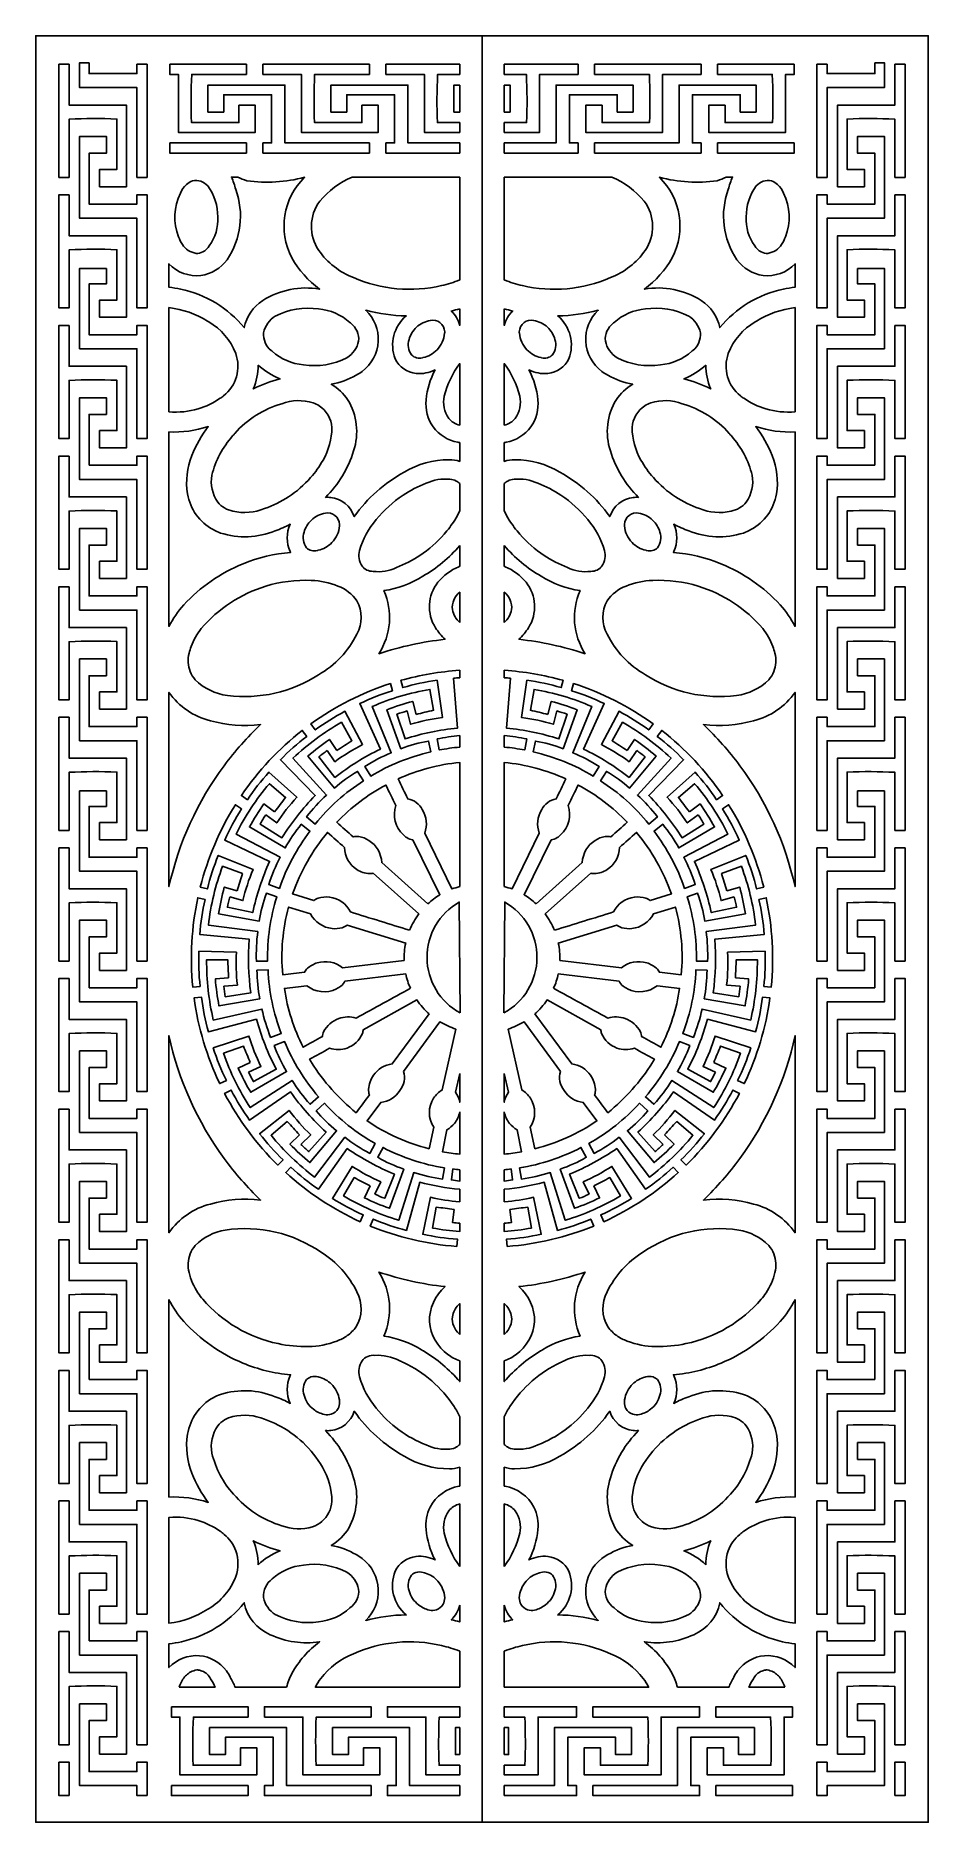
# Model space of a CAD drawing. Header units: inches. Extents: x -496 to 504, y -1000 to 1000.
import ezdxf

# ---------------------------------------------------------------- set-up
doc = ezdxf.new("R2010")
doc.units = ezdxf.units.IN
doc.header["$MEASUREMENT"] = 0
doc.layers.add('Default', color=70, linetype='Continuous')

msp = doc.modelspace()

# ---------------------------------------------------------------- linework, layer by layer
at = {"layer": 'Default'}
for p, q in [((4, 968.1), (4, 1000)), ((4, -1000), (4, -970.2))]:
    msp.add_line(p, q, dxfattribs=at)
for points in [[(4, -1000), (-496, -1000), (-496, 1000), (4, 1000), (504, 1000), (504, -1000)], [(-436.2, 969.8), (-436.2, 957.7), (-382.6, 957.7), (-382.6, 968.1), (-371.3, 968.1), (-371.3, 841.4), (-382.6, 841.4), (-382.6, 941.9), (-446.9, 941.9), (-446.9, 969.8)], [(444.2, 969.8), (444.2, 957.7), (390.6, 957.7), (390.6, 968.1), (379.3, 968.1), (379.3, 841.4), (390.6, 841.4), (390.6, 941.9), (454.9, 941.9), (454.9, 969.8)], [(-241.5, 944.8), (-303, 944.8), (-303, 914.5), (-285.3, 914.5), (-285.3, 934), (-231.7, 934), (-231.7, 880), (-241.5, 880), (-241.5, 868.6), (-122.1, 868.6), (-122.1, 880), (-216.8, 880), (-216.8, 944.8)], [(-21, 880), (-79, 880), (-79, 944.8), (-165.3, 944.8), (-165.3, 914.5), (-147.6, 914.5), (-147.6, 934), (-93.9, 934), (-93.9, 880), (-103.7, 880), (-103.7, 868.6), (-21, 868.6)], [(-21, 944.8), (-27.5, 944.8), (-27.5, 914.5), (-21, 914.5)], [(29, 880), (87, 880), (87, 944.8), (173.3, 944.8), (173.3, 914.5), (155.6, 914.5), (155.6, 934), (101.9, 934), (101.9, 880), (111.7, 880), (111.7, 868.6), (29, 868.6)], [(29, 944.8), (35.5, 944.8), (35.5, 914.5), (29, 914.5)], [(249.5, 944.8), (311, 944.8), (311, 914.5), (293.3, 914.5), (293.3, 934), (239.7, 934), (239.7, 880), (249.5, 880), (249.5, 868.6), (130.1, 868.6), (130.1, 880), (224.8, 880), (224.8, 944.8)], [(-446.9, 821.9), (-446.9, 887.2), (-416.8, 887.2), (-416.8, 868.4), (-436.2, 868.4), (-436.2, 811.5), (-382.6, 811.5), (-382.6, 821.9), (-371.3, 821.9), (-371.3, 695.2), (-382.6, 695.2), (-382.6, 795.7), (-446.9, 795.7)], [(454.9, 821.9), (454.9, 887.2), (424.8, 887.2), (424.8, 868.4), (444.2, 868.4), (444.2, 811.5), (390.6, 811.5), (390.6, 821.9), (379.3, 821.9), (379.3, 695.2), (390.6, 695.2), (390.6, 795.7), (454.9, 795.7)], [(-345.8, 880), (-345.8, 868.6), (-259.9, 868.6), (-259.9, 880)], [(353.8, 880), (353.8, 868.6), (267.9, 868.6), (267.9, 880)], [(-416.8, 739.5), (-416.8, 722.2), (-436.2, 722.2), (-436.2, 665.3), (-382.6, 665.3), (-382.6, 675.7), (-371.3, 675.7), (-371.3, 549), (-382.6, 549), (-382.6, 649.5), (-446.9, 649.5), (-446.9, 739.5)], [(424.8, 739.5), (424.8, 722.2), (444.2, 722.2), (444.2, 665.3), (390.6, 665.3), (390.6, 675.7), (379.3, 675.7), (379.3, 549), (390.6, 549), (390.6, 649.5), (454.9, 649.5), (454.9, 739.5)], [(-436.2, 519.1), (-382.6, 519.1), (-382.6, 529.5), (-371.3, 529.5), (-371.3, 402.8), (-382.6, 402.8), (-382.6, 503.2), (-446.9, 503.2), (-446.9, 594.8), (-416.8, 594.8), (-416.8, 576), (-436.2, 576)], [(444.2, 519.1), (390.6, 519.1), (390.6, 529.5), (379.3, 529.5), (379.3, 402.8), (390.6, 402.8), (390.6, 503.2), (454.9, 503.2), (454.9, 594.8), (424.8, 594.8), (424.8, 576), (444.2, 576)], [(-446.9, 237), (-446.9, 302.3), (-416.8, 302.3), (-416.8, 283.5), (-436.2, 283.5), (-436.2, 226.6), (-382.6, 226.6), (-382.6, 237), (-371.3, 237), (-371.3, 110.3), (-382.6, 110.3), (-382.6, 210.8), (-446.9, 210.8)], [(454.9, 237), (454.9, 302.3), (424.8, 302.3), (424.8, 283.5), (444.2, 283.5), (444.2, 226.6), (390.6, 226.6), (390.6, 237), (379.3, 237), (379.3, 110.3), (390.6, 110.3), (390.6, 210.8), (454.9, 210.8)], [(-416.8, 154.6), (-416.8, 137.3), (-436.2, 137.3), (-436.2, 80.4), (-382.6, 80.4), (-382.6, 90.8), (-371.3, 90.8), (-371.3, -35.9), (-382.6, -35.9), (-382.6, 64.6), (-446.9, 64.6), (-446.9, 154.6)], [(424.8, 154.6), (424.8, 137.3), (444.2, 137.3), (444.2, 80.4), (390.6, 80.4), (390.6, 90.8), (379.3, 90.8), (379.3, -35.9), (390.6, -35.9), (390.6, 64.6), (454.9, 64.6), (454.9, 154.6)], [(-436.2, -65.8), (-382.6, -65.8), (-382.6, -55.4), (-371.3, -55.4), (-371.3, -182.1), (-382.6, -182.1), (-382.6, -81.7), (-446.9, -81.7), (-446.9, 9.9), (-416.8, 9.9), (-416.8, -8.9), (-436.2, -8.9)], [(444.2, -65.8), (390.6, -65.8), (390.6, -55.4), (379.3, -55.4), (379.3, -182.1), (390.6, -182.1), (390.6, -81.7), (454.9, -81.7), (454.9, 9.9), (424.8, 9.9), (424.8, -8.9), (444.2, -8.9)], [(-446.9, -347.9), (-446.9, -282.6), (-416.8, -282.6), (-416.8, -301.3), (-436.2, -301.3), (-436.2, -358.3), (-382.6, -358.3), (-382.6, -347.9), (-371.3, -347.9), (-371.3, -474.6), (-382.6, -474.6), (-382.6, -374.1), (-446.9, -374.1)], [(454.9, -347.9), (454.9, -282.6), (424.8, -282.6), (424.8, -301.3), (444.2, -301.3), (444.2, -358.3), (390.6, -358.3), (390.6, -347.9), (379.3, -347.9), (379.3, -474.6), (390.6, -474.6), (390.6, -374.1), (454.9, -374.1)], [(-436.2, -504.5), (-382.6, -504.5), (-382.6, -494.1), (-371.3, -494.1), (-371.3, -620.8), (-382.6, -620.8), (-382.6, -520.3), (-446.9, -520.3), (-446.9, -428.8), (-416.8, -428.8), (-416.8, -447.6), (-436.2, -447.6)], [(444.2, -504.5), (390.6, -504.5), (390.6, -494.1), (379.3, -494.1), (379.3, -620.8), (390.6, -620.8), (390.6, -520.3), (454.9, -520.3), (454.9, -428.8), (424.8, -428.8), (424.8, -447.6), (444.2, -447.6)], [(-446.9, -640.3), (-446.9, -575), (-416.8, -575), (-416.8, -593.8), (-436.2, -593.8), (-436.2, -650.7), (-382.6, -650.7), (-382.6, -640.3), (-371.3, -640.3), (-371.3, -767), (-382.6, -767), (-382.6, -666.5), (-446.9, -666.5)], [(454.9, -640.3), (454.9, -575), (424.8, -575), (424.8, -593.8), (444.2, -593.8), (444.2, -650.7), (390.6, -650.7), (390.6, -640.3), (379.3, -640.3), (379.3, -767), (390.6, -767), (390.6, -666.5), (454.9, -666.5)], [(-436.2, -796.9), (-382.6, -796.9), (-382.6, -786.5), (-371.3, -786.5), (-371.3, -913.2), (-382.6, -913.2), (-382.6, -812.8), (-446.9, -812.8), (-446.9, -721.2), (-416.8, -721.2), (-416.8, -740), (-436.2, -740)], [(444.2, -796.9), (390.6, -796.9), (390.6, -786.5), (379.3, -786.5), (379.3, -913.2), (390.6, -913.2), (390.6, -812.8), (454.9, -812.8), (454.9, -721.2), (424.8, -721.2), (424.8, -740), (444.2, -740)], [(-239.7, -894), (-301.2, -894), (-301.2, -924.3), (-283.5, -924.3), (-283.5, -904.8), (-229.9, -904.8), (-229.9, -958.9), (-239.7, -958.9), (-239.7, -970.2), (-120.3, -970.2), (-120.3, -958.9), (-215, -958.9), (-215, -894)], [(-21, -970.2), (-101.9, -970.2), (-101.9, -958.9), (-92.1, -958.9), (-92.1, -904.8), (-145.7, -904.8), (-145.7, -924.3), (-163.4, -924.3), (-163.4, -894), (-77.2, -894), (-77.2, -958.9), (-21, -958.9)], [(-21, -924.3), (-25.7, -924.3), (-25.7, -894), (-21, -894)], [(29, -924.3), (33.7, -924.3), (33.7, -894), (29, -894)], [(29, -970.2), (109.9, -970.2), (109.9, -958.9), (100.1, -958.9), (100.1, -904.8), (153.7, -904.8), (153.7, -924.3), (171.4, -924.3), (171.4, -894), (85.2, -894), (85.2, -958.9), (29, -958.9)], [(247.7, -894), (309.2, -894), (309.2, -924.3), (291.5, -924.3), (291.5, -904.8), (237.9, -904.8), (237.9, -958.9), (247.7, -958.9), (247.7, -970.2), (128.3, -970.2), (128.3, -958.9), (223, -958.9), (223, -894)], [(-458.6, -970.2), (-470, -970.2), (-470, -932.8), (-458.6, -932.7)], [(466.6, -970.2), (478, -970.2), (478, -932.8), (466.6, -932.7)], [(-344, -958.9), (-344, -970.2), (-258.1, -970.2), (-258.1, -958.9)], [(352, -958.9), (352, -970.2), (266.1, -970.2), (266.1, -958.9)]]:
    msp.add_lwpolyline(points, close=True, dxfattribs=at)
for points in [[(-458.6, 968.1), (-458.6, 922.4), (-394.3, 922.4), (-394.3, 831, -0.000261), (-424.4, 831), (-424.4, 850.3), (-405.1, 850.3), (-405.1, 906.7, 0.02528), (-458.6, 906.5), (-458.6, 841.4), (-470, 841.4), (-470, 968.1)], [(-345.8, 968.1), (-345.8, 956.6), (-336.2, 956.6), (-336.2, 891.8), (-250.1, 891.8, 0.000244), (-250.1, 922.2), (-268.3, 922.2), (-268.3, 902.7), (-321.4, 902.7, -0.023625), (-321.2, 956.6), (-259.9, 956.6), (-259.9, 968.1)], [(-241.5, 956.6), (-198.4, 956.6), (-198.4, 891.8), (-112.3, 891.8), (-112.3, 922.2), (-130.5, 922.2), (-130.5, 902.7), (-183.6, 902.7, -0.023124), (-183.5, 956.6), (-122.1, 956.6), (-122.1, 968.1), (-241.5, 968.1)], [(-21, 902.7), (-45.9, 902.7, -0.023625), (-45.7, 956.6), (-21, 956.6), (-21, 968.1), (-103.7, 968.1), (-103.7, 956.6), (-60.6, 956.6), (-60.6, 891.8), (-21, 891.8)], [(29, 902.7), (53.9, 902.7, 0.023625), (53.7, 956.6), (29, 956.6), (29, 968.1), (111.7, 968.1), (111.7, 956.6), (68.6, 956.6), (68.6, 891.8), (29, 891.8)], [(249.5, 956.6), (206.4, 956.6), (206.4, 891.8), (120.3, 891.8), (120.3, 922.2), (138.5, 922.2), (138.5, 902.7), (191.6, 902.7, 0.023124), (191.5, 956.6), (130.1, 956.6), (130.1, 968.1), (249.5, 968.1)], [(353.8, 968.1), (353.8, 956.6), (344.2, 956.6), (344.2, 891.8), (258.1, 891.8, -0.000244), (258.1, 922.2), (276.3, 922.2), (276.3, 902.7), (329.4, 902.7, 0.023625), (329.2, 956.6), (267.9, 956.6), (267.9, 968.1)], [(466.6, 968.1), (466.6, 922.4), (402.3, 922.4), (402.3, 831, 0.000261), (432.4, 831), (432.4, 850.3), (413.1, 850.3), (413.1, 906.7, -0.02528), (466.6, 906.5), (466.6, 841.4), (478, 841.4), (478, 968.1)], [(-269.6, 841.8, 0.021275), (-259.4, 837.6, 0.098963), (-194.7, 841.5, 0.333354), (-209, 751.4, 0.109662), (-177.9, 716.3, 0.186335), (-241.7, 703.5, 0.205214), (-262.3, 673.2, 0.169434), (-333.7, 716.3, 0.026075), (-346.7, 718.4), (-346.7, 744.7, 0.238874), (-310.9, 731.7, 0.211396), (-281.6, 749.3, 0.241891), (-271.9, 827.9, 0.047362), (-276.8, 841.8)], [(-21, 841.8), (-141.5, 841.8, 0.114714), (-177.7, 814.8, 0.320074), (-178.9, 759.7, 0.149617), (-139.9, 729.3, 0.163028), (-41.3, 720.3, 0.042946), (-21, 726.6)], [(29, 841.8), (149.5, 841.8, -0.114714), (185.7, 814.8, -0.320074), (186.9, 759.7, -0.149617), (147.9, 729.3, -0.163028), (49.3, 720.3, -0.042946), (29, 726.6)], [(277.6, 841.8, -0.021275), (267.4, 837.6, -0.098963), (202.7, 841.5, -0.333354), (217, 751.4, -0.109662), (185.9, 716.3, -0.186335), (249.7, 703.5, -0.205214), (270.3, 673.2, -0.169434), (341.7, 716.3, -0.026075), (354.7, 718.4), (354.7, 744.7, -0.238874), (318.9, 731.7, -0.211396), (289.6, 749.3, -0.241891), (279.9, 827.9, -0.047362), (284.8, 841.8)], [(-458.6, 821.9), (-458.6, 776.1), (-394.3, 776.1), (-394.3, 684.8), (-424.4, 684.8), (-424.4, 704.1), (-405.1, 704.1), (-405.1, 760.5, 0.024744), (-458.6, 760.3), (-458.6, 695.2), (-470, 695.2), (-470, 821.9)], [(-316.2, 756.3, 0.119461), (-308.7, 758, 0.152178), (-301.6, 764.9, 0.179135), (-292.1, 797.1, 0.161029), (-303.2, 831.9, 0.271166), (-320.3, 837.5, 0.088823), (-327.2, 833.5, 0.133831), (-333.9, 823.7, 0.213016), (-335.9, 774.9, 0.039499), (-331.7, 766.4, 0.212032)], [(324.2, 756.3, -0.119461), (316.7, 758, -0.152178), (309.6, 764.9, -0.179135), (300.1, 797.1, -0.161029), (311.2, 831.9, -0.271166), (328.3, 837.5, -0.088823), (335.2, 833.5, -0.133831), (341.9, 823.7, -0.213016), (343.9, 774.9, -0.039499), (339.7, 766.4, -0.212032)], [(466.6, 821.9), (466.6, 776.1), (402.3, 776.1), (402.3, 684.8), (432.4, 684.8), (432.4, 704.1), (413.1, 704.1), (413.1, 760.5, -0.024744), (466.6, 760.3), (466.6, 695.2), (478, 695.2), (478, 821.9)], [(-303.4, 680.4, 0.107424), (-346.7, 695.7), (-346.7, 579, 0.094434), (-314, 582.3, 0.078041), (-289.3, 594.1, 0.0146), (-285.5, 596.9, 0.156957), (-271.1, 618.2, 0.15846), (-271.9, 644.2, 0.170119), (-302.1, 679.7, -0.0064)], [(-240.7, 667.5, 0.249318), (-232.2, 647.7, 0.016397), (-231, 646.8, 0.163282), (-195.9, 631.6, 0.15886), (-147.4, 639.5, 0.203358), (-134.2, 658.2, 0.249318), (-142.7, 678, 0.016397), (-143.9, 678.9, 0.163282), (-179, 694.1, 0.15886), (-227.6, 686.1, 0.203358)], [(-21, 544.6, -0.006181), (-23.2, 544.9, -0.187202), (-50.6, 562, -0.187551), (-58.5, 592.5, -0.102482), (-48.6, 625.8, -0.060481), (-58.8, 622.5, -0.073056), (-69.9, 621.9, -0.248491), (-93.2, 638.3, -0.322318), (-80.9, 686.4, -0.059908), (-126.3, 692.7, -0.220546), (-112.2, 657.9, -0.224803), (-130.3, 624.2, -0.028291), (-136.9, 620, -0.088979), (-164.8, 609.8, -0.111971), (-146.5, 592.6, -0.219424), (-139.8, 535.2, -0.121307), (-171.3, 483.2, -0.045851), (-165.6, 483.1, -0.297768), (-139.2, 461.7, -0.111389), (-83.1, 511.5, -0.133731), (-32.8, 525.3, -0.077606), (-21, 523.5)], [(-74.9, 642.6, 0.253973), (-62.8, 639.5, 0.020692), (-61.8, 639.8, 0.071776), (-53.7, 642.8, 0.075619), (-46.4, 648.4, 0.17267), (-37.9, 667.1, 0.033102), (-37.8, 668.6, 0.222924), (-43.1, 678.8, 0.217234), (-53.8, 681.3, 0.149625), (-69.4, 673.6, 0.136306), (-77.7, 659.9, 0.247557)], [(-21, 694.3), (-21, 675.7, 0.148166), (-30.5, 691.8, 0.017271)], [(29, 694.3), (29, 675.7, -0.148166), (38.5, 691.8, -0.017271)], [(29, 544.6, 0.006181), (31.2, 544.9, 0.187202), (58.6, 562, 0.187551), (66.5, 592.5, 0.102482), (56.6, 625.8, 0.060481), (66.8, 622.5, 0.073056), (77.9, 621.9, 0.248491), (101.2, 638.3, 0.322318), (88.9, 686.4, 0.059908), (134.3, 692.7, 0.220546), (120.2, 657.9, 0.224803), (138.3, 624.2, 0.028291), (144.9, 620, 0.088979), (172.8, 609.8, 0.111971), (154.5, 592.6, 0.219424), (147.8, 535.2, 0.121307), (179.3, 483.2, 0.045851), (173.6, 483.1, 0.297768), (147.2, 461.7, 0.111389), (91.1, 511.5, 0.133731), (40.8, 525.3, 0.077606), (29, 523.5)], [(82.9, 642.6, -0.253973), (70.8, 639.5, -0.020692), (69.8, 639.8, -0.071776), (61.7, 642.8, -0.075619), (54.4, 648.4, -0.17267), (45.9, 667.1, -0.033102), (45.8, 668.6, -0.222924), (51.1, 678.8, -0.217234), (61.8, 681.3, -0.149625), (77.4, 673.6, -0.136306), (85.7, 659.9, -0.247557)], [(248.7, 667.5, -0.249318), (240.2, 647.7, -0.016397), (239, 646.8, -0.163282), (203.9, 631.6, -0.15886), (155.4, 639.5, -0.203358), (142.2, 658.2, -0.249318), (150.7, 678, -0.016397), (151.9, 678.9, -0.163282), (187, 694.1, -0.15886), (235.6, 686.1, -0.203358)], [(311.4, 680.4, -0.107424), (354.7, 695.7), (354.7, 579, -0.094434), (322, 582.3, -0.078041), (297.3, 594.1, -0.0146), (293.5, 596.9, -0.156957), (279.1, 618.2, -0.15846), (279.9, 644.2, -0.170119), (310.1, 679.7, 0.0064)], [(-458.6, 675.7), (-458.6, 629.9), (-394.3, 629.9), (-394.3, 538.6), (-424.4, 538.6), (-424.4, 557.9), (-405.1, 557.9), (-405.1, 614.3, 0.024744), (-458.6, 614.1), (-458.6, 549), (-470, 549), (-470, 675.7)], [(466.6, 675.7), (466.6, 629.9), (402.3, 629.9), (402.3, 538.6), (432.4, 538.6), (432.4, 557.9), (413.1, 557.9), (413.1, 614.3, -0.024744), (466.6, 614.1), (466.6, 549), (478, 549), (478, 675.7)], [(-246.9, 631.3, 0.093706), (-222.3, 615.9, 0.06025), (-252.2, 604.6, 0.110219)], [(-21, 564), (-21, 633, 0.095085), (-38.4, 596.5, 0.195845), (-33.3, 571.6, 0.156424)], [(29, 564), (29, 633, -0.095085), (46.4, 596.5, -0.195845), (41.3, 571.6, -0.156424)], [(254.9, 631.3, -0.093706), (230.3, 615.9, -0.06025), (260.2, 604.6, -0.110219)], [(-292.1, 477.8, 0.172285), (-275, 467.8, 0.157177), (-239.5, 470.7, 0.062221), (-212.8, 483.8, 0.068149), (-188, 505.3, 0.04859), (-174.1, 524.8, 0.126495), (-164.2, 561.3, 0.2403), (-178.5, 585.8, 0.059742), (-185.2, 589, 0.169184), (-220.4, 588.1, 0.13806), (-273, 554.8, -0.004526), (-275.4, 552, 0.121705), (-298.6, 508.1, 0.198353)], [(300.1, 477.8, -0.172285), (283, 467.8, -0.157177), (247.5, 470.7, -0.062221), (220.8, 483.8, -0.068149), (196, 505.3, -0.04859), (182.1, 524.8, -0.126495), (172.2, 561.3, -0.2403), (186.5, 585.8, -0.059742), (193.2, 589, -0.169184), (228.4, 588.1, -0.13806), (281, 554.8, 0.004526), (283.4, 552, -0.121705), (306.6, 508.1, -0.198353)], [(-210.9, 422.5, 0.017584), (-210.5, 421.6, 0.074497), (-263.7, 408.9, 0.110813), (-330.1, 362.8, 0.060967), (-346.7, 338.7), (-346.7, 556.5, 0.092303), (-302.7, 562.5, 0.072943), (-321, 530.2, 0.13691), (-325.9, 487.1, 0.228651), (-297.3, 447.1, 0.041366), (-288.9, 443.3, 0.173529), (-227.6, 445.7, 0.033937), (-210.9, 453.2, 0.2129)], [(218.9, 422.5, -0.017584), (218.5, 421.6, -0.074497), (271.7, 408.9, -0.110813), (338.1, 362.8, -0.060967), (354.7, 338.7), (354.7, 556.5, -0.092303), (310.7, 562.5, -0.072943), (329, 530.2, -0.13691), (333.9, 487.1, -0.228651), (305.3, 447.1, -0.041366), (296.9, 443.3, -0.173529), (235.6, 445.7, -0.033937), (218.9, 453.2, -0.2129)], [(-458.6, 529.5), (-458.6, 483.7), (-394.3, 483.7), (-394.3, 392.4), (-424.4, 392.4), (-424.4, 411.7), (-405.1, 411.7), (-405.1, 468, 0.02528), (-458.6, 467.9), (-458.6, 402.8), (-470, 402.8), (-470, 529.5)], [(466.6, 529.5), (466.6, 483.7), (402.3, 483.7), (402.3, 392.4), (432.4, 392.4), (432.4, 411.7), (413.1, 411.7), (413.1, 468, -0.02528), (466.6, 467.9), (466.6, 402.8), (478, 402.8), (478, 529.5)], [(-21, 468.2), (-21, 498.6, 0.071994), (-24.9, 501.5, 0.113029), (-32, 503.5, 0.13847), (-58.4, 499, 0.054725), (-84.5, 485.6, 0.075986), (-114.4, 458.3, 0.103426), (-133.4, 423.8, 0.191823), (-130.4, 406.2, 0.224343), (-118.1, 400.3, 0.13847), (-91.7, 404.7, 0.054442), (-65.5, 418.2, 0.066423), (-38.4, 442, 0.035661), (-26.6, 457.6, 0.043506)], [(29, 468.2), (29, 498.6, -0.071994), (32.9, 501.5, -0.113029), (40, 503.5, -0.13847), (66.4, 499, -0.054725), (92.5, 485.6, -0.075986), (122.4, 458.3, -0.103426), (141.4, 423.8, -0.191823), (138.4, 406.2, -0.224343), (126.1, 400.3, -0.13847), (99.7, 404.7, -0.054442), (73.5, 418.2, -0.066423), (46.4, 442, -0.035661), (34.6, 457.6, -0.043506)], [(-192.6, 426.8, 0.253973), (-180.5, 423.7, 0.020692), (-179.5, 424, 0.071776), (-171.4, 427, 0.075619), (-164.1, 432.6, 0.17267), (-155.6, 451.3, 0.033102), (-155.5, 452.8, 0.222924), (-160.8, 463, 0.217234), (-171.5, 465.5, 0.149625), (-187.1, 457.8, 0.136306), (-195.4, 444.1, 0.247557)], [(200.6, 426.8, -0.253973), (188.5, 423.7, -0.020692), (187.5, 424, -0.071776), (179.4, 427, -0.075619), (172.1, 432.6, -0.17267), (163.6, 451.3, -0.033102), (163.5, 452.8, -0.222924), (168.8, 463, -0.217234), (179.5, 465.5, -0.149625), (195.1, 457.8, -0.136306), (203.4, 444.1, -0.247557)], [(-446.9, 357), (-446.9, 448.5, -0.000602), (-416.8, 448.5), (-416.8, 429.8), (-436.2, 429.8), (-436.2, 372.8), (-382.6, 372.8), (-382.6, 383.2), (-371.3, 383.2), (-371.3, 256.5), (-382.6, 256.5), (-382.6, 357)], [(454.9, 357), (454.9, 448.5, 0.000602), (424.8, 448.5), (424.8, 429.8), (444.2, 429.8), (444.2, 372.8), (390.6, 372.8), (390.6, 383.2), (379.3, 383.2), (379.3, 256.5), (390.6, 256.5), (390.6, 357)], [(-21, 429.2, -0.086828), (-62.2, 395, -0.102875), (-105.9, 378.8, -0.251679), (-111.5, 308.2, -0.053242), (-37.4, 324.3, -0.06525), (-48, 337.1, -0.321049), (-45.3, 388.3, -0.122449), (-22.1, 405.5, -0.00437), (-21, 406)], [(29, 429.2, 0.086828), (70.2, 395, 0.102875), (113.9, 378.8, 0.251679), (119.5, 308.2, 0.053242), (45.4, 324.3, 0.06525), (56, 337.1, 0.321049), (53.3, 388.3, 0.122449), (30.1, 405.5, 0.00437), (29, 406)], [(-458.6, 383.2), (-458.6, 337.5), (-394.3, 337.5), (-394.3, 246.1, -0.000261), (-424.4, 246.1), (-424.4, 265.4), (-405.1, 265.4), (-405.1, 321.8, 0.02528), (-458.6, 321.6), (-458.6, 256.5), (-470, 256.5), (-470, 383.2)], [(-323, 288.2, 0.085434), (-317.3, 279, 0.16802), (-281.2, 261.5, 0.177656), (-179.1, 284.6, 0.151354), (-136.2, 330.2, 0.25158), (-136.1, 367.4, 0.15132), (-157.4, 383.9, 0.084715), (-187.3, 390.3, 0.08423), (-238.3, 383.8, 0.143561), (-310.5, 336.3, 0.081277), (-321.9, 316.2, 0.022275), (-324.2, 308.8, 0.150485)], [(331, 288.2, -0.085434), (325.3, 279, -0.16802), (289.2, 261.5, -0.177656), (187.1, 284.6, -0.151354), (144.2, 330.2, -0.25158), (144.1, 367.4, -0.15132), (165.4, 383.9, -0.084715), (195.3, 390.3, -0.08423), (246.3, 383.8, -0.143561), (318.5, 336.3, -0.081277), (329.9, 316.2, -0.022275), (332.2, 308.8, -0.150485)], [(466.6, 383.2), (466.6, 337.5), (402.3, 337.5), (402.3, 246.1, 0.000261), (432.4, 246.1), (432.4, 265.4), (413.1, 265.4), (413.1, 321.8, -0.02528), (466.6, 321.6), (466.6, 256.5), (478, 256.5), (478, 383.2)], [(-21, 343), (-21, 377, 0.251767), (-29.2, 357.5, 0.157852)], [(29, 343), (29, 377, -0.251767), (37.2, 357.5, -0.157852)], [(-21, 281.3), (-21, 289.6, 0.05109), (-86.9, 278.4), (-84.7, 270.3, -0.038386), (-46.4, 278.5), (-40.4, 236.7, 0.04014), (-76.1, 229.3), (-79.9, 244.1, 0.012827), (-91.3, 240.5), (-82.1, 212.8, -0.053399), (-23.4, 225), (-27.8, 280.8, -0.006161)], [(29, 281.3), (29, 289.6, -0.05109), (94.9, 278.4), (92.7, 270.3, 0.038386), (54.4, 278.5), (48.4, 236.7, -0.04014), (84.1, 229.3), (87.9, 244.1, -0.012827), (99.3, 240.5), (90.1, 212.8, 0.053399), (31.4, 225), (35.8, 280.8, 0.006161)], [(-284.9, 182.8, -0.043408), (-244.1, 228.8, -0.095241), (-300.3, 233.1, -0.179895), (-346.7, 264.9), (-346.7, 47.4, -0.10605), (-284.9, 182.8)], [(-169.3, 199.9, 0.013762), (-178.8, 192.6), (-160.8, 169.7, -0.053314), (-109.8, 201.4), (-132.9, 252.3, -0.035354), (-96.3, 266.8), (-98.6, 274.8, 0.076508), (-187.6, 229.7), (-182.8, 222.9, -0.038615), (-149.6, 243.7), (-129.7, 206.6, 0.040282), (-160.7, 187.3)], [(-69.9, 240.3), (-73.5, 254.8, 0.028941), (-102.5, 245.5), (-86.8, 201.8, -0.047097), (-55.9, 210.4), (-53.4, 198.2, 0.079363), (-120.7, 171.2), (-127.1, 182.1, -0.039647), (-97.6, 197.4), (-119, 249.1, -0.060582), (-54.4, 268.2), (-50.3, 244.8, 0.001121)], [(77.9, 240.3), (81.5, 254.8, -0.028941), (110.5, 245.5), (94.8, 201.8, 0.047097), (63.9, 210.4), (61.4, 198.2, -0.079363), (128.7, 171.2), (135.1, 182.1, 0.039647), (105.6, 197.4), (127, 249.1, 0.060582), (62.4, 268.2), (58.3, 244.8, -0.001121)], [(177.3, 199.9, -0.013762), (186.8, 192.6), (168.8, 169.7, 0.053314), (117.8, 201.4), (140.9, 252.3, 0.035354), (104.3, 266.8), (106.6, 274.8, -0.076508), (195.6, 229.7), (190.8, 222.9, 0.038615), (157.6, 243.7), (137.7, 206.6, -0.040282), (168.7, 187.3)], [(292.9, 182.8, 0.043408), (252.1, 228.8, 0.095241), (308.3, 233.1, 0.179895), (354.7, 264.9), (354.7, 47.4, 0.10605), (292.9, 182.8)], [(-458.6, 237), (-458.6, 191.3), (-394.3, 191.3), (-394.3, 99.9), (-424.4, 99.9), (-424.4, 119.2), (-405.1, 119.2), (-405.1, 175.6, 0.024744), (-458.6, 175.4), (-458.6, 110.3), (-470, 110.3), (-470, 237)], [(-238.3, 127.7, 0.017756), (-244.7, 117.5), (-220.1, 102.2, -0.052543), (-182.9, 149.5), (-221.9, 189.4, -0.03559), (-192.4, 215.6), (-197.4, 222.3, 0.076317), (-265.6, 149.4), (-258.9, 144.6, -0.038007), (-234.7, 175.6), (-203.4, 147.5, 0.039647), (-225.9, 118.8)], [(-158.7, 199.8), (-167, 212.2, 0.027766), (-191, 193.5), (-161.4, 157.8, -0.046606), (-135.4, 176.5), (-128.8, 165.9, 0.079125), (-182.9, 117.5), (-192.6, 125.5, -0.039756), (-170.1, 149.9), (-207.8, 191.2, -0.060415), (-153.5, 231.4), (-141.7, 210.7, 0.001764)], [(166.7, 199.8), (175, 212.2, -0.027766), (199, 193.5), (169.4, 157.8, 0.046606), (143.4, 176.5), (136.8, 165.9, -0.079125), (190.9, 117.5), (200.6, 125.5, 0.039756), (178.1, 149.9), (215.8, 191.2, 0.060415), (161.5, 231.4), (149.7, 210.7, -0.001764)], [(246.3, 127.7, -0.017756), (252.7, 117.5), (228.1, 102.2, 0.052543), (190.9, 149.5), (229.9, 189.4, 0.03559), (200.4, 215.6), (205.4, 222.3, -0.076317), (273.6, 149.4), (266.9, 144.6, 0.038007), (242.7, 175.6), (211.4, 147.5, -0.039647), (233.9, 118.8)], [(466.6, 237), (466.6, 191.3), (402.3, 191.3), (402.3, 99.9), (432.4, 99.9), (432.4, 119.2), (413.1, 119.2), (413.1, 175.6, -0.024744), (466.6, 175.4), (466.6, 110.3), (478, 110.3), (478, 237)], [(-21, 216.5, 0.030549), (-46.2, 212.8), (-43.9, 200.4, -0.025224), (-21, 203.6)], [(29, 216.5, -0.030549), (54.2, 212.8), (51.9, 200.4, 0.025224), (29, 203.6)], [(-21, 47.5), (-21, 186.4, 0.08411), (-89.9, 168, 0.004197), (-79.1, 145.8, -0.232849), (-62.9, 133.6, -0.239044), (-60.2, 107.2), (-29.7, 44.8, -0.027969)], [(29, 47.5), (29, 186.4, -0.08411), (97.9, 168, -0.004197), (87.1, 145.8, 0.232849), (70.9, 133.6, 0.239044), (68.2, 107.2), (37.7, 44.8, 0.027969)], [(-228.3, 131.2), (-240.3, 140, 0.028382), (-256.6, 114.2), (-216.5, 90.8, -0.046737), (-198.5, 117.3), (-188.7, 109.6, 0.078945), (-223, 45.5), (-234.9, 49.7, -0.039858), (-222, 80.4), (-271.6, 106.2, -0.06021), (-234.2, 162.6), (-216.1, 147.3, 0.002293)], [(-56.8, 28), (-108.4, 74.3, 0.247475), (-122.7, 99.2, 0.100682), (-134.1, 103.4, 0.092906), (-140.3, 103.1, -0.00039), (-158.8, 119.6, -0.076331), (-103.7, 161.2, 0.004653), (-92.5, 138.4, 0.301609), (-84.1, 105.3, 0.041496), (-80.2, 102.3, 0.10584), (-73.5, 99.8), (-43.2, 38.3, 0.051793)], [(64.8, 28), (116.4, 74.3, -0.247475), (130.7, 99.2, -0.100682), (142.1, 103.4, -0.092906), (148.3, 103.1, 0.00039), (166.8, 119.6, 0.076331), (111.7, 161.2, -0.004653), (100.5, 138.4, -0.301609), (92.1, 105.3, -0.041496), (88.2, 102.3, -0.10584), (81.5, 99.8), (51.2, 38.3, -0.051793)], [(236.3, 131.2), (248.3, 140, -0.028382), (264.6, 114.2), (224.5, 90.8, 0.046737), (206.5, 117.3), (196.7, 109.6, -0.078945), (231, 45.5), (242.9, 49.7, 0.039858), (230, 80.4), (279.6, 106.2, 0.06021), (242.2, 162.6), (224.1, 147.3, -0.002293)], [(-278.6, 36, 0.014769), (-281.2, 24.3), (-252.8, 18.4, -0.052772), (-234, 75.6), (-284.2, 99.6, -0.036086), (-265.4, 134.4), (-272.3, 139.1, 0.07602), (-311.6, 47), (-303.7, 44.9, -0.03785), (-291.5, 82.3), (-252.5, 66.7, 0.040109), (-263.9, 31.9)], [(286.6, 36, -0.014769), (289.2, 24.3), (260.8, 18.4, 0.052772), (242, 75.6), (292.2, 99.6, 0.036086), (273.4, 134.4), (280.3, 139.1, -0.07602), (319.6, 47), (311.7, 44.9, 0.03785), (299.5, 82.3), (260.5, 66.7, -0.040109), (271.9, 31.9)], [(-77.1, -1.4, -0.000576), (-143.3, 19.1, 0.248659), (-166.8, 35.7, 0.105651), (-179.5, 34.6, 0.092671), (-184.4, 31.8), (-208.2, 39.2, -0.086526), (-169.1, 108.2, 0.006588), (-150, 91.2, 0.251608), (-136.2, 66.5, 0.126764), (-122.2, 62, 0.069165), (-117.9, 62.5), (-66.8, 16.9, 0.063415)], [(85.1, -1.4, 0.000576), (151.3, 19.1, -0.248659), (174.8, 35.7, -0.105651), (187.5, 34.6, -0.092671), (192.4, 31.8), (216.2, 39.2, 0.086526), (177.1, 108.2, -0.006588), (158, 91.2, -0.251608), (144.2, 66.5, -0.126764), (130.2, 62, -0.069165), (125.9, 62.5), (74.8, 16.9, -0.063415)], [(-458.6, 90.8), (-458.6, 45), (-394.3, 45), (-394.3, -46.3), (-424.4, -46.3), (-424.4, -27), (-405.1, -27), (-405.1, 29.4, 0.024744), (-458.6, 29.2), (-458.6, -35.9), (-470, -35.9), (-470, 90.8)], [(466.6, 90.8), (466.6, 45), (402.3, 45), (402.3, -46.3), (432.4, -46.3), (432.4, -27), (413.1, -27), (413.1, 29.4, -0.024744), (466.6, 29.2), (466.6, -35.9), (478, -35.9), (478, 90.8)], [(-270.4, 42.8), (-284.7, 46.9, 0.02781), (-291.2, 17.1), (-245.6, 8.8, -0.046147), (-237.6, 40), (-225.9, 36.1, 0.078427), (-236.3, -35.9), (-248.8, -36.1, -0.039614), (-247.2, -2.8), (-302.5, 4.4, -0.060336), (-286.6, 70.3), (-264.4, 62.1, 0.001847), (-270.4, 42.8)], [(278.4, 42.8), (292.7, 46.9, -0.02781), (299.2, 17.1), (253.6, 8.8, 0.046147), (245.6, 40), (233.9, 36.1, -0.078427), (244.3, -35.9), (256.8, -36.1, 0.039614), (255.2, -2.8), (310.5, 4.4, 0.060336), (294.6, 70.3), (272.4, 62.1, -0.001847), (278.4, 42.8)], [(-285.3, -64, 0.015325), (-283.7, -75.9), (-255, -71.6, -0.052665), (-256.8, -11.4), (-312.2, -6.1, -0.035658), (-306.3, 33), (-314.4, 35, 0.075954), (-320.1, -65), (-311.8, -64.2, -0.037591), (-313.2, -24.9), (-271.2, -26.1, 0.039925), (-270.1, -62.7)], [(-83.2, -35.3), (-152.1, -43.4, 0.249867), (-180.5, -37.9, 0.102793), (-191.5, -44, 0.092599), (-194.8, -48.5, -0.001854), (-219.3, -51.3, -0.088692), (-212.7, 24.5), (-188.2, 17, 0.253124), (-163.9, 0.5, 0.092129), (-152.6, 1.4, 0.09812), (-147, 4.4), (-81.5, -15.7, 0.059376)], [(-20.5, -93.9, -0.591293), (-21.4, 30.1)], [(28.5, -93.9, 0.591293), (29.4, 30.1)], [(91.2, -35.3), (160.1, -43.4, -0.249867), (188.5, -37.9, -0.102793), (199.5, -44, -0.092599), (202.8, -48.5, 0.001854), (227.3, -51.3, 0.088692), (220.7, 24.5), (196.2, 17, -0.253124), (171.9, 0.5, -0.092129), (160.6, 1.4, -0.09812), (155, 4.4), (89.5, -15.7, -0.059376)], [(293.3, -64, -0.015325), (291.7, -75.9), (263, -71.6, 0.052665), (264.8, -11.4), (320.2, -6.1, 0.035658), (314.3, 33), (322.4, 35, -0.075954), (328.1, -65), (319.8, -64.2, 0.037591), (321.2, -24.9), (279.2, -26.1, -0.039925), (278.1, -62.7)], [(-279.9, -54.7), (-294.7, -55.8, 0.028027), (-290.7, -86.1), (-245, -78.1, -0.04608), (-248.1, -46.1), (-235.7, -45.7, 0.079022), (-221, -117), (-232.8, -121.4, -0.039384), (-242.6, -89.6), (-297, -101.9, -0.060027), (-304.5, -34.5), (-280.8, -34.5, 0.002127), (-279.9, -54.7)], [(287.9, -54.7), (302.7, -55.8, -0.028027), (298.7, -86.1), (253, -78.1, 0.04608), (256.1, -46.1), (243.7, -45.7, -0.079022), (229, -117), (240.8, -121.4, 0.039384), (250.6, -89.6), (305, -101.9, 0.060027), (312.5, -34.5), (288.8, -34.5, -0.002127), (287.9, -54.7)], [(-458.6, -55.4), (-458.6, -101.2), (-394.3, -101.2), (-394.3, -192.5), (-424.4, -192.5), (-424.4, -173.2), (-405.1, -173.2), (-405.1, -116.8, 0.02528), (-458.6, -117), (-458.6, -182.1), (-470, -182.1), (-470, -55.4)], [(-76.2, -66.4, -0.00081), (-137.1, -99.8, 0.162005), (-156.4, -100.2, 0.190641), (-173.4, -115.1, 0.093671), (-174.8, -120.5, 0.000687), (-196.5, -132.4, -0.077462), (-217.4, -66.6, -0.003703), (-192.3, -63.5, 0.292246), (-159.1, -67.1, 0.04767), (-154.2, -64, 0.105207), (-149.6, -58.4), (-81.4, -50.2, 0.051257)], [(84.2, -66.4, 0.00081), (145.1, -99.8, -0.162005), (164.4, -100.2, -0.190641), (181.4, -115.1, -0.093671), (182.8, -120.5, -0.000687), (204.5, -132.4, 0.077462), (225.4, -66.6, 0.003703), (200.3, -63.5, -0.292246), (167.1, -67.1, -0.04767), (162.2, -64, -0.105207), (157.6, -58.4), (89.4, -50.2, -0.051257)], [(466.6, -55.4), (466.6, -101.2), (402.3, -101.2), (402.3, -192.5), (432.4, -192.5), (432.4, -173.2), (413.1, -173.2), (413.1, -116.8, -0.02528), (466.6, -117), (466.6, -182.1), (478, -182.1), (478, -55.4)], [(-257.6, -160.2, 0.014297), (-252, -170.8), (-226.5, -157, -0.052353), (-248.7, -101), (-302.5, -115, -0.035958), (-310.3, -76.3), (-318.6, -77.2, 0.076031), (-289.9, -173.1), (-282.4, -169.6, -0.038139), (-297.1, -133.1), (-257.2, -119.8, 0.039668), (-243.7, -153.8)], [(-55.2, -95.1), (-96.6, -151, 0.208028), (-117.6, -163.8, 0.136827), (-123.1, -179.4, 0.095143), (-122.2, -185.6, -0.001135), (-137, -205.7, -0.081869), (-187, -149.5, -0.005193), (-189.2, -145.9, -0.00065), (-166.8, -133.5, 0.170045), (-147.2, -133.3, 0.208929), (-130, -116.9, 0.065527), (-129.1, -112.7), (-69, -79.4, 0.063293)], [(63.2, -95.1), (104.6, -151, -0.208028), (125.6, -163.8, -0.136827), (131.1, -179.4, -0.095143), (130.2, -185.6, 0.001135), (145, -205.7, 0.081869), (195, -149.5, 0.005193), (197.2, -145.9, 0.00065), (174.8, -133.5, -0.170045), (155.2, -133.3, -0.208929), (138, -116.9, -0.065527), (137.1, -112.7), (77, -79.4, -0.063293)], [(265.6, -160.2, -0.014297), (260, -170.8), (234.5, -157, 0.052353), (256.7, -101), (310.5, -115, 0.035958), (318.3, -76.3), (326.6, -77.2, -0.076031), (297.9, -173.1), (290.4, -169.6, 0.038139), (305.1, -133.1), (265.2, -119.8, -0.039668), (251.7, -153.8)], [(-284.9, -256.8, 0.043377), (-244.1, -303.5, 0.096551), (-300.3, -307.9, 0.180663), (-346.7, -340.1), (-346.7, -119.4, 0.105294), (-284.9, -256.8)], [(-25.3, -112, -0.05971), (-43.1, -103.9), (-84, -159.4, -0.252909), (-88.2, -180.9, -0.237765), (-109.4, -194.1), (-124.7, -214.8, 0.087462), (-55.3, -246), (-49.9, -221.9, -0.303496), (-50.2, -189.3, -0.116222), (-40.5, -180.1)], [(33.3, -112, 0.05971), (51.1, -103.9), (92, -159.4, 0.252909), (96.2, -180.9, 0.237765), (117.4, -194.1), (132.7, -214.8, -0.087462), (63.3, -246), (57.9, -221.9, 0.303496), (58.2, -189.3, 0.116222), (48.5, -180.1)], [(292.9, -256.8, -0.043377), (252.1, -303.5, -0.096551), (308.3, -307.9, -0.180663), (354.7, -340.1), (354.7, -119.4, -0.105294), (292.9, -256.8)], [(-446.9, -227.9), (-446.9, -136.4, -0.000602), (-416.8, -136.3), (-416.8, -155.1), (-436.2, -155.1), (-436.2, -212), (-382.6, -212), (-382.6, -201.6), (-371.3, -201.6), (-371.3, -328.3), (-382.6, -328.3), (-382.6, -227.9)], [(-255.6, -149.6), (-269.2, -155.7, 0.029104), (-255.1, -182.8), (-214.9, -159.7, -0.047398), (-228.7, -130.6), (-217.2, -126, 0.079007), (-179.1, -187.9), (-188.6, -196.1, -0.039906), (-208.7, -169.6), (-255.7, -199.9, -0.060058), (-285.6, -139.1), (-263.3, -131, 0.002164)], [(263.6, -149.6), (277.2, -155.7, -0.029104), (263.1, -182.8), (222.9, -159.7, 0.047398), (236.7, -130.6), (225.2, -126, -0.079007), (187.1, -187.9), (196.6, -196.1, 0.039906), (216.7, -169.6), (263.7, -199.9, 0.060058), (293.6, -139.1), (271.3, -131, -0.002164)], [(454.9, -227.9), (454.9, -136.4, 0.000602), (424.8, -136.3), (424.8, -155.1), (444.2, -155.1), (444.2, -212), (390.6, -212), (390.6, -201.6), (379.3, -201.6), (379.3, -328.3), (390.6, -328.3), (390.6, -227.9)], [(-21, -161.9), (-25.6, -182.7, -0.103614), (-21, -193.9)], [(29, -161.9), (33.6, -182.7, 0.103614), (29, -193.9)], [(-198.8, -241.1, 0.013394), (-189.9, -249.2), (-170.7, -227.4, -0.052545), (-210.5, -182.4), (-256.3, -214.1, -0.035748), (-276.9, -180.4), (-284.4, -184.1, 0.076239), (-224.8, -264.3), (-218.9, -258.4, -0.037681), (-245.1, -229.2), (-212.1, -203, 0.040115), (-187.9, -230.4)], [(-200.5, -230.5), (-211.2, -240.9, 0.028036), (-188.7, -261.5), (-158.9, -225.9, -0.046794), (-181.7, -203.4), (-172.4, -195.1, 0.079614), (-115.6, -240.2), (-121.8, -251.2, -0.039541), (-149.6, -233.2), (-183.5, -277.7, -0.060324), (-232.3, -230.9), (-214.1, -215.6, 0.002516)], [(208.5, -230.5), (219.2, -240.9, -0.028036), (196.7, -261.5), (166.9, -225.9, 0.046794), (189.7, -203.4), (180.4, -195.1, -0.079614), (123.6, -240.2), (129.8, -251.2, 0.039541), (157.6, -233.2), (191.5, -277.7, 0.060324), (240.3, -230.9), (222.1, -215.6, -0.002516)], [(206.8, -241.1, -0.013394), (197.9, -249.2), (178.7, -227.4, 0.052545), (218.5, -182.4), (264.3, -214.1, 0.035748), (284.9, -180.4), (292.4, -184.1, -0.076239), (232.8, -264.3), (226.9, -258.4, 0.037681), (253.1, -229.2), (220.1, -203, -0.040115), (195.9, -230.4)], [(-458.6, -201.6), (-458.6, -247.4), (-394.3, -247.4), (-394.3, -338.7, -0.000261), (-424.4, -338.7), (-424.4, -319.4), (-405.1, -319.4), (-405.1, -263.1, 0.02528), (-458.6, -263.2), (-458.6, -328.3), (-470, -328.3), (-470, -201.6)], [(-21, -204.7, -0.122264), (-26.9, -217.6, -0.094237), (-35.3, -224.8), (-40.3, -249.3, 0.022123), (-21, -252.1)], [(29, -204.7, 0.122264), (34.9, -217.6, 0.094237), (43.3, -224.8), (48.3, -249.3, -0.022123), (29, -252.1)], [(466.6, -201.6), (466.6, -247.4), (402.3, -247.4), (402.3, -338.7, 0.000261), (432.4, -338.7), (432.4, -319.4), (413.1, -319.4), (413.1, -263.1, -0.02528), (466.6, -263.2), (466.6, -328.3), (478, -328.3), (478, -201.6)], [(-116, -296.9, 0.01578), (-104.9, -301.5), (-94.2, -274.4, -0.052857), (-147, -245.8), (-179.3, -291.4, -0.035906), (-210.1, -266.7), (-215.8, -272.7, 0.0765), (-132.5, -327.7), (-129, -320.1, -0.038033), (-163.6, -301.6), (-141.5, -265.7, 0.040091), (-109.4, -283.1)], [(-121.2, -287.6), (-127.7, -301, 0.02921), (-99.6, -312.6), (-83.6, -268.9, -0.046865), (-112.8, -255.6), (-106.9, -244.6, 0.079415), (-38.1, -267.5), (-40.2, -279.9, -0.039919), (-72.5, -272.6), (-89.2, -326, -0.060594), (-151, -298.9), (-139.1, -278.3, 0.001048)], [(129.2, -287.6), (135.7, -301, -0.02921), (107.6, -312.6), (91.6, -268.9, 0.046865), (120.8, -255.6), (114.9, -244.6, -0.079415), (46.1, -267.5), (48.2, -279.9, 0.039919), (80.5, -272.6), (97.2, -326, 0.060594), (159, -298.9), (147.1, -278.3, -0.001048)], [(124, -296.9, -0.01578), (112.9, -301.5), (102.2, -274.4, 0.052857), (155, -245.8), (187.3, -291.4, 0.035906), (218.1, -266.7), (223.8, -272.7, -0.0765), (140.5, -327.7), (137, -320.1, 0.038033), (171.6, -301.6), (149.5, -265.7, -0.040091), (117.4, -283.1)], [(-21, -269.5, -0.008218), (-28.5, -268.6), (-30.2, -280.9, 0.013912), (-21, -282.3)], [(29, -269.5, 0.008218), (36.5, -268.6), (38.2, -280.9, -0.013912), (29, -282.3)], [(-21, -305.4), (-21, -291.3, -0.040315), (-65.8, -283.5), (-80.6, -337.4, -0.036003), (-117.9, -324.8), (-121.2, -332.5, 0.076925), (-24.3, -355.4), (-23.6, -347.2, -0.037636), (-62.3, -341.7), (-53.8, -300.3, 0.03673)], [(29, -305.4), (29, -291.3, 0.040315), (73.8, -283.5), (88.6, -337.4, 0.036003), (125.9, -324.8), (129.2, -332.5, -0.076925), (32.3, -355.4), (31.6, -347.2, 0.037636), (70.3, -341.7), (61.8, -300.3, -0.03673)], [(-27.3, -313.9), (-28.9, -328.7, 0.007373), (-21, -329.4), (-21, -338.7, -0.027409), (-51.4, -334.8), (-47.2, -311.3, 0.002216), (-27.3, -313.9)], [(35.3, -313.9), (36.9, -328.7, -0.007373), (29, -329.4), (29, -338.7, 0.027409), (59.4, -334.8), (55.2, -311.3, -0.002216), (35.3, -313.9)], [(-323, -363.7, 0.148386), (-324.2, -384.5, 0.087234), (-314.2, -407.4, 0.037067), (-308.9, -414.4, 0.165391), (-224.5, -464.2, 0.056472), (-190.4, -467.4, 0.089945), (-158.7, -461.3, 0.07013), (-146.9, -455.2, 0.075082), (-137.2, -445.6, 0.266121), (-136.2, -406.3, 0.144083), (-176, -362.1, 0.190296), (-283.6, -337, 0.158861), (-317.3, -354.4, 0.084019)], [(331, -363.7, -0.148386), (332.2, -384.5, -0.087234), (322.2, -407.4, -0.037067), (316.9, -414.4, -0.165391), (232.5, -464.2, -0.056472), (198.4, -467.4, -0.089945), (166.7, -461.3, -0.07013), (154.9, -455.2, -0.075082), (145.2, -445.6, -0.266121), (144.2, -406.3, -0.144083), (184, -362.1, -0.190296), (291.6, -337, -0.158861), (325.3, -354.4, -0.084019)], [(-458.6, -347.9), (-458.6, -393.6), (-394.3, -393.6), (-394.3, -485), (-424.4, -485), (-424.4, -465.7), (-405.1, -465.7), (-405.1, -409.3, 0.024744), (-458.6, -409.5), (-458.6, -474.6), (-470, -474.6), (-470, -347.9)], [(466.6, -347.9), (466.6, -393.6), (402.3, -393.6), (402.3, -485), (432.4, -485), (432.4, -465.7), (413.1, -465.7), (413.1, -409.3, -0.024744), (466.6, -409.5), (466.6, -474.6), (478, -474.6), (478, -347.9)], [(-21, -483.4), (-21, -506.7, 0.086005), (-61.7, -472.4, -0.015763), (-63.8, -471.1, 0.100096), (-105.9, -455.7, 0.248382), (-111.5, -384, 0.053947), (-37.4, -400.4, 0.21918), (-54.9, -439.6, 0.21669), (-34.1, -476.5, 0.073665)], [(29, -483.4), (29, -506.7, -0.086005), (69.7, -472.4, 0.015763), (71.8, -471.1, -0.100096), (113.9, -455.7, -0.248382), (119.5, -384, -0.053947), (45.4, -400.4, -0.21918), (62.9, -439.6, -0.21669), (42.1, -476.5, -0.073665)], [(-210.9, -500, -0.017451), (-210.5, -499.1, -0.075132), (-263.9, -486, -0.111146), (-330.1, -439.4, -0.060564), (-346.7, -415), (-346.7, -635.9, -0.093513), (-302.7, -642, -0.072469), (-321, -609.2, -0.134668), (-325.9, -565.6, -0.228992), (-297.2, -524.8, -0.040131), (-288.9, -521.1, -0.17605), (-227.6, -523.6, -0.034244), (-210.9, -531.1, -0.209849)], [(-21, -453.8, -0.009413), (-21.6, -453.3, -0.242114), (-29.2, -434, -0.134846), (-22.6, -421, -0.019923), (-21, -419.4)], [(29, -453.8, 0.009413), (29.6, -453.3, 0.242114), (37.2, -434, 0.134846), (30.6, -421, 0.019923), (29, -419.4)], [(218.9, -500, 0.017451), (218.5, -499.1, 0.075132), (271.9, -486, 0.111146), (338.1, -439.4, 0.060564), (354.7, -415), (354.7, -635.9, 0.093513), (310.7, -642, 0.072469), (329, -609.2, 0.134668), (333.9, -565.6, 0.228992), (305.2, -524.8, 0.040131), (296.9, -521.1, 0.17605), (235.6, -523.6, 0.034244), (218.9, -531.1, 0.209849)], [(-21, -577.1, -0.063848), (-24.4, -579.8, -0.11709), (-32, -582.2, -0.140695), (-58.4, -577.6, -0.133112), (-114.4, -536.4, -0.103131), (-133.4, -501.3, -0.188692), (-130.4, -483.4, -0.250667), (-116, -477.3, -0.129525), (-88.7, -483.2, -0.009487), (-83.9, -485.3, -0.138309), (-27.3, -534.5, -0.04771), (-21, -546.3)], [(29, -577.1, 0.063848), (32.4, -579.8, 0.11709), (40, -582.2, 0.140695), (66.4, -577.6, 0.133112), (122.4, -536.4, 0.103131), (141.4, -501.3, 0.188692), (138.4, -483.4, 0.250667), (124, -477.3, 0.129525), (96.7, -483.2, 0.009487), (91.9, -485.3, 0.138309), (35.3, -534.5, 0.04771), (29, -546.3)], [(-458.6, -494.1), (-458.6, -539.8), (-394.3, -539.8), (-394.3, -631.2), (-424.4, -631.2), (-424.4, -611.9), (-405.1, -611.9), (-405.1, -555.5, 0.02528), (-458.6, -555.7), (-458.6, -620.8), (-470, -620.8), (-470, -494.1)], [(466.6, -494.1), (466.6, -539.8), (402.3, -539.8), (402.3, -631.2), (432.4, -631.2), (432.4, -611.9), (413.1, -611.9), (413.1, -555.5, -0.02528), (466.6, -555.7), (466.6, -620.8), (478, -620.8), (478, -494.1)], [(-192.6, -504.4, 0.243474), (-195.4, -521.9, 0.161049), (-184.8, -537.7, 0.112992), (-172.6, -543.4, 0.14619), (-164.8, -543.2, 0.185402), (-157.3, -536.9, 0.13748), (-155.5, -529.7, 0.16897), (-163.2, -511.1, 0.139975), (-177.1, -502.1, 0.020383), (-179.5, -501.5, 0.162553), (-187.7, -501.5, 0.109553)], [(200.6, -504.4, -0.243474), (203.4, -521.9, -0.161049), (192.8, -537.7, -0.112992), (180.6, -543.4, -0.14619), (172.8, -543.2, -0.185402), (165.3, -536.9, -0.13748), (163.5, -529.7, -0.16897), (171.2, -511.1, -0.139975), (185.1, -502.1, -0.020383), (187.5, -501.5, -0.162553), (195.7, -501.5, -0.109553)], [(-21, -623.8, 0.002301), (-21.8, -623.9, 0.238723), (-54.1, -647.4, 0.145752), (-58.5, -672.2, 0.103401), (-48.6, -706.3, 0.061133), (-58.8, -702.9, 0.07463), (-69.9, -702.4, 0.250966), (-93.2, -718.9, 0.327925), (-80.9, -767.8, 0.060771), (-126.3, -774.1, 0.215853), (-112.2, -739.2, 0.223861), (-130.3, -704.7, 0.029619), (-136.9, -700.4, 0.089941), (-164.8, -690, 0.122866), (-145.3, -670.7, 0.206665), (-139.8, -614.3, 0.120379), (-171.3, -561.5, 0.047448), (-165.4, -561.5, 0.301237), (-139.2, -539.8, 0.111639), (-83.1, -590.3, 0.136216), (-32.5, -604.3, 0.076393), (-21, -602.5)], [(29, -623.8, -0.002301), (29.8, -623.9, -0.238723), (62.1, -647.4, -0.145752), (66.5, -672.2, -0.103401), (56.6, -706.3, -0.061133), (66.8, -702.9, -0.07463), (77.9, -702.4, -0.250966), (101.2, -718.9, -0.327925), (88.9, -767.8, -0.060771), (134.3, -774.1, -0.215853), (120.2, -739.2, -0.223861), (138.3, -704.7, -0.029619), (144.9, -700.4, -0.089941), (172.8, -690, -0.122866), (153.3, -670.7, -0.206665), (147.8, -614.3, -0.120379), (179.3, -561.5, -0.047448), (173.4, -561.5, -0.301237), (147.2, -539.8, -0.111639), (91.1, -590.3, -0.136216), (40.5, -604.3, -0.076393), (29, -602.5)], [(-292.1, -556.1, 0.195004), (-298.6, -586.8, 0.125547), (-274.3, -632.7, 0.144456), (-220.4, -668, 0.168437), (-185.8, -669.1, 0.093411), (-175.5, -663.3, 0.204726), (-164.2, -640.8, 0.130192), (-174.8, -602.5, 0.148068), (-225.1, -555, 0.032922), (-239.5, -548.9, 0.159577), (-275, -545.9, 0.171665)], [(300.1, -556.1, -0.195004), (306.6, -586.8, -0.125547), (282.3, -632.7, -0.144456), (228.4, -668, -0.168437), (193.8, -669.1, -0.093411), (183.5, -663.3, -0.204726), (172.2, -640.8, -0.130192), (182.8, -602.5, -0.148068), (233.1, -555, -0.032922), (247.5, -548.9, -0.159577), (283, -545.9, -0.171665)], [(-458.6, -640.3), (-458.6, -686.1), (-394.3, -686.1), (-394.3, -777.4), (-424.4, -777.4), (-424.4, -758.1), (-405.1, -758.1), (-405.1, -701.7, 0.024744), (-458.6, -701.9), (-458.6, -767), (-470, -767), (-470, -640.3)], [(-303.3, -761.6, -0.108989), (-346.7, -777.2), (-346.7, -658.7, -0.09559), (-313.9, -662.2, -0.078996), (-289.3, -674.2, -0.023674), (-284.7, -677.7, -0.132447), (-271.9, -696, -0.173103), (-271.9, -724.9, -0.170445), (-302.3, -761, 0.005776)], [(-21, -713.6, -0.094797), (-38.4, -676.5, -0.19257), (-33.3, -651.3, -0.15612), (-21, -643.6)], [(29, -713.6, 0.094797), (46.4, -676.5, 0.19257), (41.3, -651.3, 0.15612), (29, -643.6)], [(311.3, -761.6, 0.108989), (354.7, -777.2), (354.7, -658.7, 0.09559), (321.9, -662.2, 0.078996), (297.3, -674.2, 0.023674), (292.7, -677.7, 0.132447), (279.9, -696, 0.173103), (279.9, -724.9, 0.170445), (310.3, -761, -0.005776)], [(466.6, -640.3), (466.6, -686.1), (402.3, -686.1), (402.3, -777.4), (432.4, -777.4), (432.4, -758.1), (413.1, -758.1), (413.1, -701.7, -0.024744), (466.6, -701.9), (466.6, -767), (478, -767), (478, -640.3)], [(-246.9, -711.8, 0.108804), (-252.2, -684.8, 0.060913), (-222.3, -696.2, 0.093899)], [(254.9, -711.8, -0.108804), (260.2, -684.8, -0.060913), (230.3, -696.2, -0.093899)], [(-240.7, -748.5, 0.204484), (-227.6, -767.5, 0.161453), (-179, -775.5, 0.163676), (-143.9, -760.1, 0.261751), (-134.2, -739.1, 0.204484), (-147.4, -720.2, 0.161453), (-195.9, -712.1, 0.163676), (-231, -727.6, 0.261751)], [(-74.9, -723.3, 0.243474), (-77.7, -740.8, 0.161049), (-67.1, -756.7, 0.112992), (-54.9, -762.4, 0.14619), (-47.1, -762.1, 0.185402), (-39.6, -755.9, 0.13748), (-37.8, -748.7, 0.16897), (-45.5, -730, 0.139975), (-59.4, -721.1, 0.020383), (-61.8, -720.5, 0.162553), (-70, -720.4, 0.109553)], [(82.9, -723.3, -0.243474), (85.7, -740.8, -0.161049), (75.1, -756.7, -0.112992), (62.9, -762.4, -0.14619), (55.1, -762.1, -0.185402), (47.6, -755.9, -0.13748), (45.8, -748.7, -0.16897), (53.5, -730, -0.139975), (67.4, -721.1, -0.020383), (69.8, -720.5, -0.162553), (78, -720.4, -0.109553)], [(248.7, -748.5, -0.204484), (235.6, -767.5, -0.161453), (187, -775.5, -0.163676), (151.9, -760.1, -0.261751), (142.2, -739.1, -0.204484), (155.4, -720.2, -0.161453), (203.9, -712.1, -0.163676), (239, -727.6, -0.261751)], [(-215, -848.8, -0.052826), (-209, -833.5, -0.109566), (-177.9, -798, -0.146947), (-233.3, -790, -0.249681), (-262.3, -754.3, -0.170613), (-332.7, -797.9, -0.028415), (-346.7, -800.2), (-346.7, -826.9, -0.232294), (-312.4, -813.6, -0.214996), (-282.4, -830.5, -0.025347), (-278, -837.5, -0.035381), (-272.6, -848.8)], [(-21, -756.9), (-21, -775.7, 0.017483), (-30.5, -773.2, 0.14622)], [(29, -756.9), (29, -775.7, -0.017483), (38.5, -773.2, -0.14622)], [(223, -848.8, 0.052826), (217, -833.5, 0.109566), (185.9, -798, 0.146947), (241.3, -790, 0.249681), (270.3, -754.3, 0.170613), (340.7, -797.9, 0.028415), (354.7, -800.2), (354.7, -826.9, 0.232294), (320.4, -813.6, 0.214996), (290.4, -830.5, 0.025347), (286, -837.5, 0.035381), (280.6, -848.8)], [(-458.6, -786.5), (-458.6, -832.3), (-394.3, -832.3), (-394.3, -923.6), (-424.4, -923.6), (-424.4, -904.3), (-405.1, -904.3), (-405.1, -847.9, 0.02528), (-458.6, -848.1), (-458.6, -913.2), (-470, -913.2), (-470, -786.5)], [(-21, -848.8), (-182.6, -848.8, -0.058845), (-176.7, -839.1, -0.138167), (-139.9, -811.3, -0.164978), (-41.3, -802.2, -0.043467), (-21, -808.5)], [(29, -848.8), (190.6, -848.8, 0.058845), (184.7, -839.1, 0.138167), (147.9, -811.3, 0.164978), (49.3, -802.2, 0.043467), (29, -808.5)], [(466.6, -786.5), (466.6, -832.3), (402.3, -832.3), (402.3, -923.6), (432.4, -923.6), (432.4, -904.3), (413.1, -904.3), (413.1, -847.9, -0.02528), (466.6, -848.1), (466.6, -913.2), (478, -913.2), (478, -786.5)], [(-335.3, -848.8), (-295.1, -848.8, 0.051055), (-300, -839.5, 0.188599), (-309.5, -830.7, 0.058794), (-313.5, -829.6, 0.039514), (-315.5, -829.5, 0.077056), (-322.2, -831.7, 0.131426), (-331, -839.8, 0.040942)], [(343.3, -848.8), (303.1, -848.8, -0.051055), (308, -839.5, -0.188599), (317.5, -830.7, -0.058794), (321.5, -829.6, -0.039514), (323.5, -829.5, -0.077056), (330.2, -831.7, -0.131426), (339, -839.8, -0.040942)], [(-371.3, -970.2), (-382.6, -970.2), (-382.6, -959), (-446.9, -959), (-446.9, -867.5, -0.000602), (-416.8, -867.5), (-416.8, -886.2), (-436.2, -886.2), (-436.2, -943.2), (-382.6, -943.2), (-382.6, -932.8), (-371.3, -932.7)], [(-344, -870.7), (-344, -882.2), (-334.4, -882.2), (-334.4, -947), (-248.3, -947, 0.000244), (-248.3, -916.6), (-266.5, -916.6), (-266.5, -936.1), (-319.6, -936.1, -0.023625), (-319.4, -882.2), (-258.1, -882.2), (-258.1, -870.7)], [(-239.7, -882.2), (-196.6, -882.2), (-196.6, -947), (-110.5, -947), (-110.5, -916.6), (-128.7, -916.6), (-128.7, -936.1), (-181.8, -936.1, -0.023124), (-181.7, -882.2), (-120.3, -882.2), (-120.3, -870.7), (-239.7, -870.7)], [(-21, -936.1), (-44, -936.1, -0.023625), (-43.9, -882.2), (-21, -882.2), (-21, -870.7), (-101.9, -870.7), (-101.9, -882.2), (-58.8, -882.2), (-58.8, -947), (-21, -947)], [(29, -936.1), (52, -936.1, 0.023625), (51.9, -882.2), (29, -882.2), (29, -870.7), (109.9, -870.7), (109.9, -882.2), (66.8, -882.2), (66.8, -947), (29, -947)], [(247.7, -882.2), (204.6, -882.2), (204.6, -947), (118.5, -947), (118.5, -916.6), (136.7, -916.6), (136.7, -936.1), (189.8, -936.1, 0.023124), (189.7, -882.2), (128.3, -882.2), (128.3, -870.7), (247.7, -870.7)], [(352, -870.7), (352, -882.2), (342.4, -882.2), (342.4, -947), (256.3, -947, -0.000244), (256.3, -916.6), (274.5, -916.6), (274.5, -936.1), (327.6, -936.1, 0.023625), (327.4, -882.2), (266.1, -882.2), (266.1, -870.7)], [(379.3, -970.2), (390.6, -970.2), (390.6, -959), (454.9, -959), (454.9, -867.5, 0.000602), (424.8, -867.5), (424.8, -886.2), (444.2, -886.2), (444.2, -943.2), (390.6, -943.2), (390.6, -932.8), (379.3, -932.7)]]:
    msp.add_lwpolyline(points, format="xyb", close=True, dxfattribs=at)
msp.add_lwpolyline([(4, -970.2), (4, 968.1)], dxfattribs=at)

doc.saveas('drawing.dxf')
